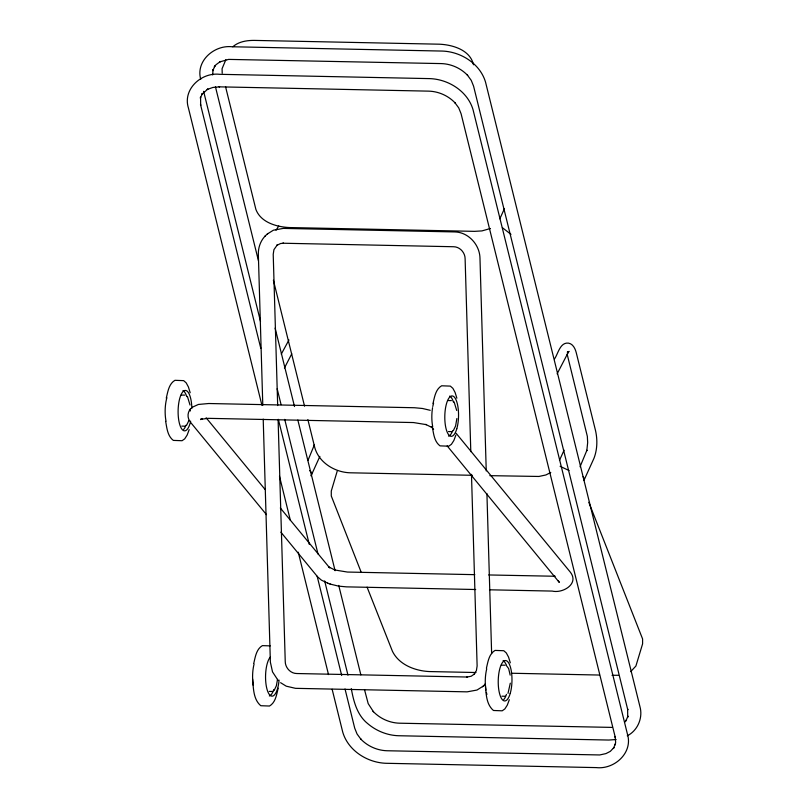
<?xml version="1.0" encoding="UTF-8"?>
<svg xmlns="http://www.w3.org/2000/svg" width="808" height="808" viewBox="0 0 808 808"><rect width="100%" height="100%" fill="white"/><g stroke="black" fill="none" stroke-linecap="round" stroke-linejoin="round"><path stroke-width="1.21" d="M190.233 411.03L190.284 409M277.508 679.366L276.376 685.77L274.074 690.537M456.863 418.544L455.611 425.927L453.308 430.694M510.303 683.164L508 693.355M314.282 445.329L314.393 444.794L307.989 460.348M166.276 398.162C167.822 391.86 168.801 383.911 174.932 380.316L183.658 380.639L186.204 382.871L188.426 387.002L190.173 392.728M253.732 663.479C255.267 657.177 256.247 649.218 262.378 645.632L270.215 645.885M278.164 688.184C276.629 694.486 275.639 702.445 269.519 706.03L260.782 705.717C253.217 699.334 253.439 688.052 252.621 678.983M432.967 403.636C434.502 397.334 435.492 389.375 441.623 385.79L450.349 386.113L452.894 388.345L455.106 392.476L456.863 398.203M486.406 668.256C487.941 661.954 488.931 653.995 495.062 650.41L503.788 650.723L506.323 652.965L508.545 657.086L510.303 662.823M337.199 471.165L331.28 491.052L331.28 495.981L361.085 571.993M188.931 420.463L186.618 425.22M189.193 429.624L187.143 435.078L184.709 438.855L182.063 440.714L173.336 440.4C167.508 436.037 166.862 427.988 165.66 421.352M455.884 435.098L453.833 440.552L451.399 444.329L448.753 446.188L440.017 445.864C434.189 441.511 433.543 433.462 432.351 426.826M509.323 699.708L507.272 705.162L504.838 708.949L502.192 710.808L493.456 710.485C485.891 704.111 486.113 692.83 485.295 683.75M225.846 59.731L222.079 68.68L222.21 73.195M311.403 475.043L319.867 456.389M499.829 218.806L504.455 208.616M559.469 460.368L564.085 450.187M580.053 466.761L586.921 450.207L586.81 450.753L587.668 442.602L587.345 436.391L567.135 354.126M281.285 354.116L288.951 339.966M284.436 367.994L291.789 353.773M554.54 358.893C558.055 353.965 560.005 342.036 568.519 343.137C573.104 343.905 575.296 348.844 576.306 352.884L595.577 430.805C597.577 439.895 597.334 449.702 593.92 458.419L583.962 480.356A4.585 3.384 24.4 0 0 583.073 476.75M557.136 373.841L568.438 352.015L567.266 352.147M276.023 230.199L278.76 226.008M265.479 235.714C260.661 240.501 258.207 247.359 258.338 254.106L262.792 405.242M624.816 722.049L626.503 719.989L625.857 720.888L627.978 716.151L627.725 717.221L627.614 708.909L627.786 709.868L473.589 86.193L471.246 80.356L467.327 75.013L467.68 75.437C460.883 68.225 451.167 63.872 441.259 63.59L228.593 59.398L219.604 61.953L220.433 61.448L215.978 64.751L214.302 66.812L214.938 65.913L212.817 70.65L213.07 69.569L212.676 74.942M190.981 408.373C187.537 411.676 187.042 417.433 189.85 421.271M201.566 418.938L202 418.453L200.667 419.594L202.263 418.696L200.828 419.322L207.959 418.332L413.524 422.554L426.432 424.654L425.735 424.412L432.502 427.786L431.29 426.735M267.347 233.977L273.377 230.209L283.265 228.401L454.843 231.926C468.448 232.219 479.689 244.743 479.972 258.085L486.244 470.933M280.588 682.689L286.254 686.184L295.506 688.335L467.085 691.85L476.973 690.052L482.992 686.285M264.994 236.158L267.852 233.502M482.487 686.75L485.345 684.093M232.785 46.793C238.582 41.652 246.703 40.35 254.207 40.4L439.38 44.198C452.692 44.773 470.296 49.955 473.478 64.781M630.674 671.66L635.896 666.034L642.592 643.875L642.592 638.946L588.81 502.303M192.314 407.232L198.394 404.454L208.727 403.515L414.534 407.737L422.473 408.484L430.24 410.312M550.773 472.478L545.885 474.963L538.936 476.457L489.84 475.659M627.26 735.815C637.754 730.563 643.138 717.696 639.906 706.485L485.568 82.234C480.164 63.741 460.994 51.692 442.289 51.066L232.007 46.753C214.362 44.783 195.556 60.893 200.717 79.346M490.446 228.492L481.952 230.906L474.549 231.351L289.385 227.553C276.669 226.937 260.782 222.513 255.883 209.403L225.523 86.577M616.15 739.532L608.788 740.047L398.506 735.735C387.194 735.371 376.154 730.886 367.589 723.514C357.075 715.009 353.611 701.364 351.298 688.648M612.212 727.402L399.536 723.2C389.628 722.918 379.911 718.575 373.114 711.353L373.478 711.777L368.185 703.616L364.489 689.577M618.282 675.266L612.02 675.306M554.227 576.276L555.106 576.255L488.689 574.953M181.244 395.051L184.699 395.122M447.925 400.526L451.379 400.596M181.8 426.109L185.254 426.18M448.49 431.573L451.945 431.644M472.205 475.296L350.016 472.791C334.916 472.286 319.13 462.802 314.827 447.763L307.868 419.625M474.811 574.66L347.44 572.054L334.532 569.943L335.229 570.185L328.462 566.812L329.674 567.862L280.305 507.979M475.69 589.517L346.43 586.861L338.491 586.113L330.028 584.043M489.486 589.8L552.238 591.082C562.863 593.617 579.386 583.8 570.377 572.215L456.136 433.3M501.364 665.146L504.818 665.216M475.983 672.519L429.371 671.559C415.11 670.882 399.031 664.812 392.435 651.278L367.084 587.153M511.252 673.236L599.425 675.044M269.246 691.416L272.71 691.486M501.93 696.193L505.384 696.264M280.861 532.159L317.615 576.841L321.372 580.124L328.401 583.477M327.493 583.174L330.724 584.285M560.116 466.307L569.034 470.549M502.414 227.704L510.989 234.35M506.202 665.317L508.656 668.59L510.161 675.124M278.104 680.407L272.518 671.892L270.377 662.166L263.206 419.089M432.017 427.472L433.603 429.412M447.167 445.895L559.298 582.396L558.368 580.881L558.56 581.477M206.131 417.786L265.145 489.547M190.587 422.382L266.478 514.666M454.076 401.849L456.722 410.504M187.385 396.375L190.031 405.03M273.387 280.194L304.545 406.171M215.433 86.729L258.449 260.721M275.114 328.109L294.506 406.535M297.839 420.009L335.098 570.721M338.734 585.426L360.853 674.872M203.616 91.334L260.509 321.443M277.154 388.769L281.083 404.677M284.719 419.362L318.009 554.005M324.664 580.932L347.975 675.185M260.792 348.309L200.505 104.474L200.677 105.444L200.576 97.122L200.323 98.202L202.444 93.465L201.798 94.364L207.939 89.001L207.111 89.506L212.878 87.446L219.624 86.83L219.029 86.84L428.765 91.142C438.673 91.425 448.379 95.778 455.177 102.99L454.823 102.566L458.742 107.908L461.085 113.746L615.292 737.421L615.12 736.462L615.645 742.148L615.231 744.774L615.484 743.703L613.363 748.44L613.999 747.541L610.262 751.4L605.939 753.601L599.708 754.955L387.042 750.753C377.134 750.47 367.418 746.117 360.62 738.906L360.974 739.33L357.055 733.987L354.712 728.16L345.016 688.951M278.366 419.382L309.272 544.36M317.15 576.215L341.683 675.468M261.933 405.303L188.385 107.868C182.558 89.163 201.424 72.225 219.513 74.306L429.785 78.618C448.501 79.245 467.67 91.294 473.064 109.787L627.412 734.038C633.24 752.733 614.373 769.67 596.294 767.6L386.012 763.287C367.297 762.661 348.127 750.602 342.733 732.109L332.139 689.275M279.487 476.296L290.375 520.362M298.243 552.187L328.513 674.589M486.921 493.607L491.638 653.561M470.801 451.662L465.115 258.812C465.125 252.591 459.863 246.723 453.51 246.733L282.82 243.228L283.487 243.208L280.477 243.551L276.76 245.43L277.265 244.965L273.932 249.652L273.215 254.318L277.679 405.566M471.478 474.357L477.124 665.944L476.407 670.6L474.134 674.316L474.609 673.862L471.185 676.256L466.852 677.043L467.529 677.033L296.839 673.529C290.486 673.539 285.224 667.671 285.234 661.439L278.093 419.433M309.646 470.66A4.585 3.384 24.4 0 1 310.908 475.781M503.071 660.712A20.21 6.868 -88.8 0 1 506.252 664.944M506.454 694.365A20.21 6.868 -88.8 0 1 503.778 699.526M486.921 694.405A20.21 6.868 -88.8 0 1 486.376 692.375M485.941 690.143A20.21 6.868 -88.8 0 1 486.739 668.832M449.632 396.092A20.21 6.868 -88.8 0 1 453.44 402.121M452.682 430.684A20.21 6.868 -88.8 0 1 448.571 436.148M432.704 426.664A20.21 6.868 -88.8 0 1 432.573 407.666M432.795 406.474A20.21 6.868 -88.8 0 1 433.593 403.162M279.073 680.134A20.21 6.868 -88.8 0 1 267.69 691.345A20.21 6.868 -88.8 0 1 270.296 657.116M273.771 689.588A20.21 6.868 -88.8 0 1 269.337 695.991M253.257 685.366A20.21 6.868 -88.8 0 1 254.066 664.055M190.648 421.18A20.21 6.868 -88.8 0 1 179.558 423.927A20.21 6.868 -88.8 0 1 182.568 392.132A20.21 6.868 -88.8 0 1 191.849 408.515M182.951 390.618A20.21 6.868 -88.8 0 1 186.749 396.647M185.992 425.22A20.21 6.868 -88.8 0 1 183.648 429.432M166.024 421.19A20.21 6.868 -88.8 0 1 166.903 397.688M568.438 352.015L567.903 352.823L569.085 351.379L567.812 352.136L568.388 352.015M510.212 693.436A20.21 6.868 -88.8 0 0 506.525 660.782A20.21 6.868 -88.8 0 0 498.556 688.002A20.21 6.868 -88.8 0 0 510.212 693.436M456.783 428.816A20.21 6.868 -88.8 0 0 453.096 396.162A20.21 6.868 -88.8 0 0 445.127 423.392A20.21 6.868 -88.8 0 0 456.783 428.816"/></g></svg>
